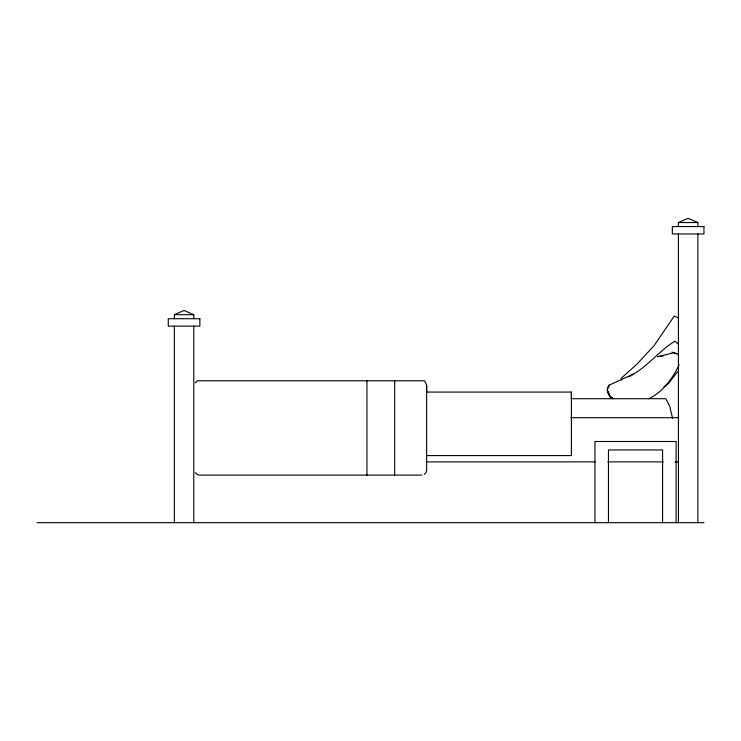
<?xml version="1.0" encoding="UTF-8"?>
<svg xmlns="http://www.w3.org/2000/svg" width="741" height="741" viewBox="0 0 741 741"><rect width="100%" height="100%" fill="white"/><g stroke="black" fill="none" stroke-linecap="round" stroke-linejoin="round"><path stroke-width="1.11" d="M426.64 392.239L426.575 384.736L424.5 380.791L197.254 380.791L195.346 382.893M571.404 398.741L571.404 392.072L426.909 392.072M426.39 387.441L426.64 385.644L426.64 470.202L425.982 472.656L424.176 474.444M608.556 387.376L609.019 385.2L633.314 374.103L629.776 376.159M679.154 364.887C672.495 378.521 662.695 392.424 648.486 398.797M677.57 371.797L669.03 382.801L663.908 386.719M628.118 376.965C646.504 368.37 657.934 351.54 674.931 341.156L678.645 344.204M174.348 318.713L174.348 314.693L184.074 310.479L193.79 314.693L193.79 318.713M678.423 226.561L678.423 222.55L688.148 218.326L697.874 222.55L697.874 226.561M663.139 355.93L657.647 356.699L673.513 352.836L677.431 353.92L671.911 352.105M678.423 222.55L697.874 222.55M174.348 314.693L193.79 314.693M571.089 398.704L665.835 398.704L669.679 406.253L672.643 418.526M570.857 417.711L678.423 417.711M426.909 455.585L571.404 455.585L571.404 392.072M426.279 461.884L595.153 461.884M607.87 461.884L663.39 461.884M674.958 461.884L678.423 461.884M421.722 475.101L199.579 475.101L197.115 474.444L195.318 472.656M37.05 522.674L703.95 522.674M678.663 318.121L674.264 316.046L654.192 345.528L636.778 364.313L621.19 378.262L621.68 380.087M612.881 398.778L610.213 397.056L607.555 392.582L607.564 388.451L609.019 385.2L607.046 390.164L610.213 397.056L608.268 391.702M612.122 397.889L609.297 395.74L612.881 398.528M697.874 233.961L697.874 522.674M678.423 233.961L678.423 522.674M676.116 522.674L676.116 441.488L594.94 441.488L594.94 522.674M662.584 522.674L662.584 449.944L608.463 449.944L608.463 522.674M394.675 380.791L394.675 475.101M366.934 380.791L366.934 475.101M193.79 326.114L193.79 522.674M174.348 326.114L174.348 522.674M703.95 226.561L672.346 226.561L672.346 233.961L703.95 233.961L703.95 226.561M199.866 318.713L168.272 318.713L168.272 326.114L199.866 326.114L199.866 318.713"/></g></svg>
